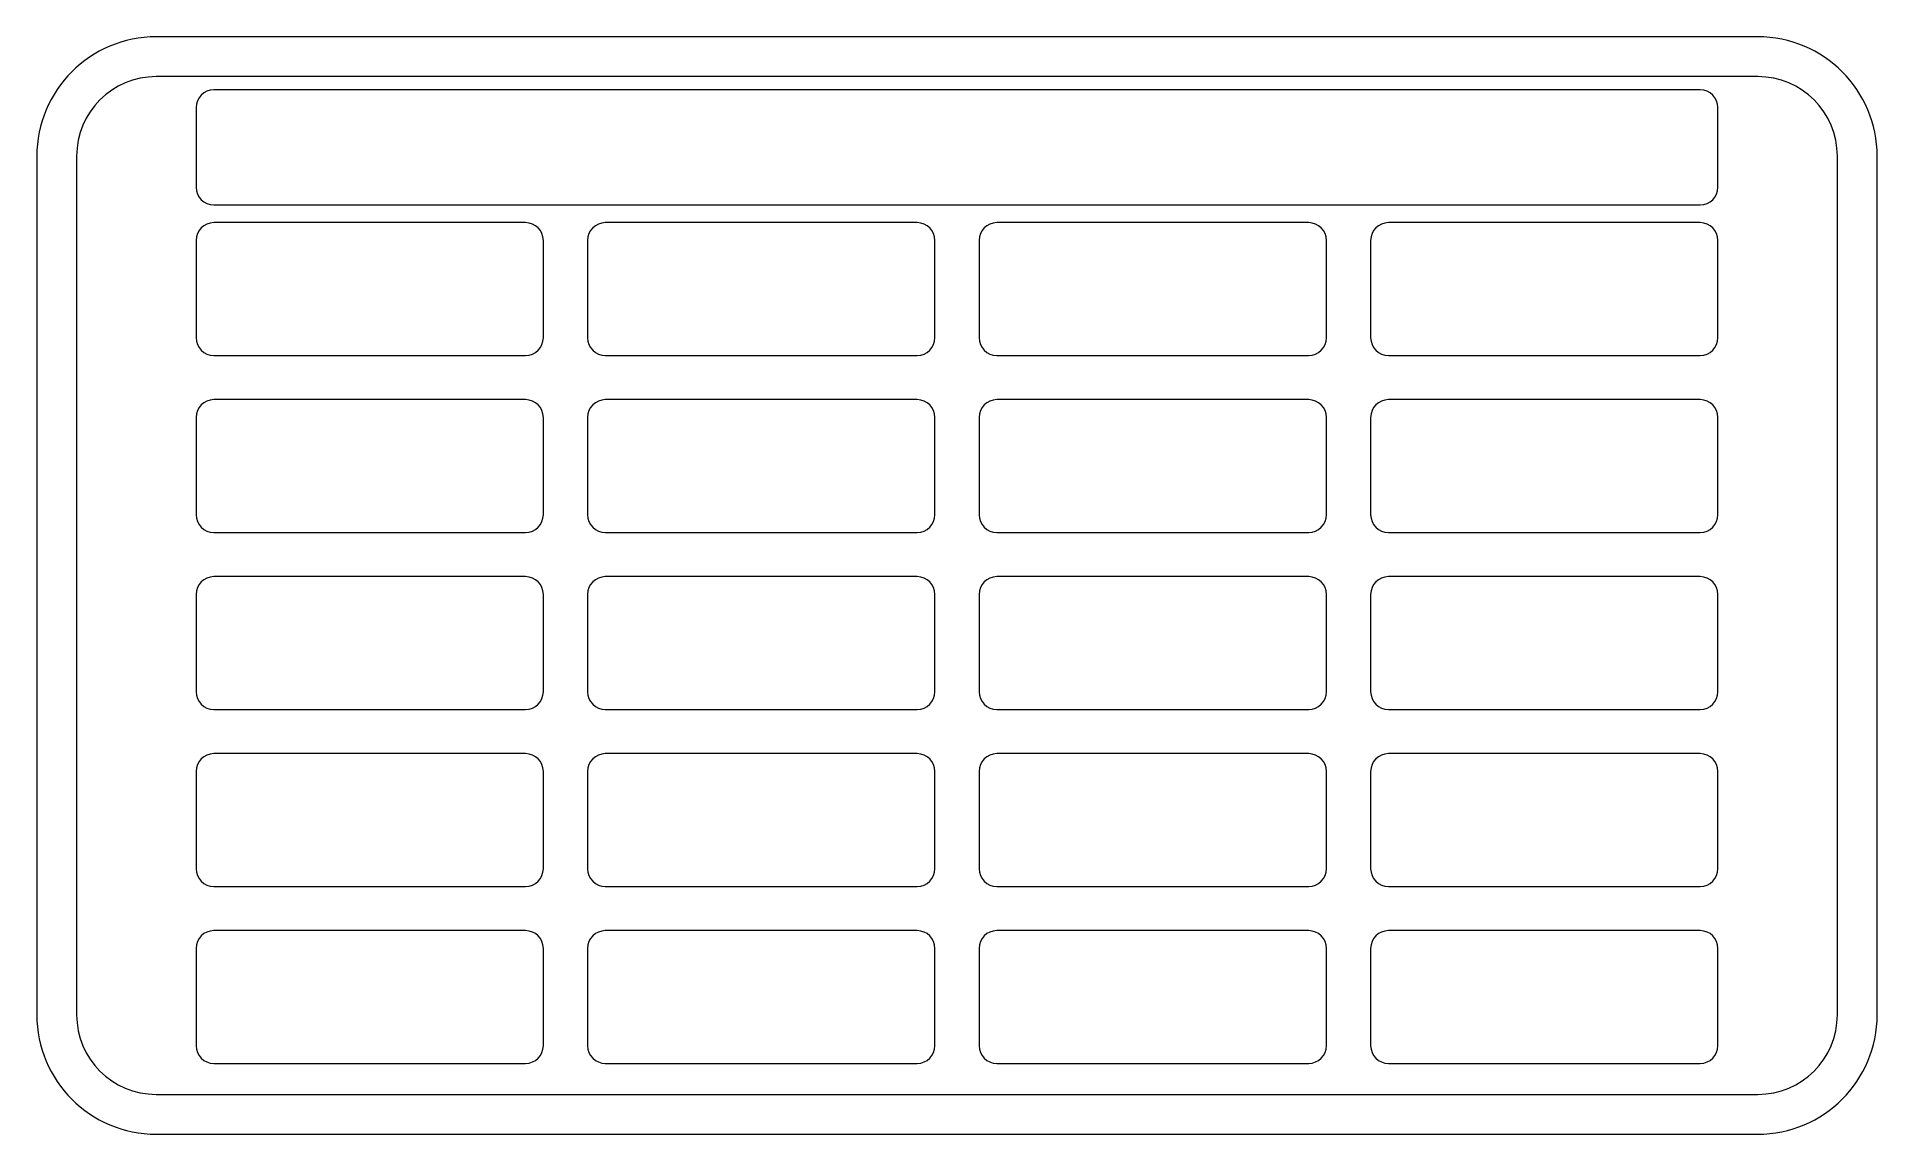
# Model space of a CAD drawing. Header units: millimetres. Extents: x -104 to 104, y -62 to 62.
import ezdxf

# ---------------------------------------------------------------- set-up
doc = ezdxf.new("R2010")
doc.units = ezdxf.units.MM

msp = doc.modelspace()

# ---------------------------------------------------------------- linework, layer by layer
at = {"color": 7, "linetype": 'Continuous', "lineweight": 15}
for p, q in [((90.5, 62), (-90.5, 62)), ((90.5, 57.5), (-90.5, 57.5)), ((84, 56), (-84, 56)), ((-86, 54), (-86, 45)), ((86, 45), (86, 54)), ((-104, 48.5), (-104, -48.5)), ((-99.5, 48.5), (-99.5, -48.5)), ((99.5, -48.5), (99.5, 48.5)), ((104, -48.5), (104, 48.5)), ((-84, 43), (84, 43)), ((-48.75, 41), (-84, 41)), ((-4.5, 41), (-39.75, 41)), ((39.75, 41), (4.5, 41)), ((84, 41), (48.75, 41)), ((-86, 39), (-86, 28)), ((-46.75, 28), (-46.75, 39)), ((-41.75, 39), (-41.75, 28)), ((-2.5, 28), (-2.5, 39)), ((2.5, 39), (2.5, 28)), ((41.75, 28), (41.75, 39)), ((46.75, 39), (46.75, 28)), ((86, 28), (86, 39)), ((-84, 26), (-48.75, 26)), ((-39.75, 26), (-4.5, 26)), ((4.5, 26), (39.75, 26)), ((48.75, 26), (84, 26)), ((-48.75, 21), (-84, 21)), ((-4.5, 21), (-39.75, 21)), ((39.75, 21), (4.5, 21)), ((84, 21), (48.75, 21)), ((-86, 19), (-86, 8)), ((-46.75, 8), (-46.75, 19)), ((-41.75, 19), (-41.75, 8)), ((-2.5, 8), (-2.5, 19)), ((2.5, 19), (2.5, 8)), ((41.75, 8), (41.75, 19)), ((46.75, 19), (46.75, 8)), ((86, 8), (86, 19)), ((-84, 6), (-48.75, 6)), ((-39.75, 6), (-4.5, 6)), ((4.5, 6), (39.75, 6)), ((48.75, 6), (84, 6)), ((-48.75, 1), (-84, 1)), ((-4.5, 1), (-39.75, 1)), ((39.75, 1), (4.5, 1)), ((84, 1), (48.75, 1)), ((-86, -1), (-86, -12)), ((-46.75, -12), (-46.75, -1)), ((-41.75, -1), (-41.75, -12)), ((-2.5, -12), (-2.5, -1)), ((2.5, -1), (2.5, -12)), ((41.75, -12), (41.75, -1)), ((46.75, -1), (46.75, -12)), ((86, -12), (86, -1)), ((-84, -14), (-48.75, -14)), ((-39.75, -14), (-4.5, -14)), ((4.5, -14), (39.75, -14)), ((48.75, -14), (84, -14)), ((-48.75, -19), (-84, -19)), ((-4.5, -19), (-39.75, -19)), ((39.75, -19), (4.5, -19)), ((84, -19), (48.75, -19)), ((-86, -21), (-86, -32)), ((-46.75, -32), (-46.75, -21)), ((-41.75, -21), (-41.75, -32)), ((-2.5, -32), (-2.5, -21)), ((2.5, -21), (2.5, -32)), ((41.75, -32), (41.75, -21)), ((46.75, -21), (46.75, -32)), ((86, -32), (86, -21)), ((-84, -34), (-48.75, -34)), ((-39.75, -34), (-4.5, -34)), ((4.5, -34), (39.75, -34)), ((48.75, -34), (84, -34)), ((-48.75, -39), (-84, -39)), ((-4.5, -39), (-39.75, -39)), ((39.75, -39), (4.5, -39)), ((84, -39), (48.75, -39)), ((-86, -41), (-86, -52)), ((-46.75, -52), (-46.75, -41)), ((-41.75, -41), (-41.75, -52)), ((-2.5, -52), (-2.5, -41)), ((2.5, -41), (2.5, -52)), ((41.75, -52), (41.75, -41)), ((46.75, -41), (46.75, -52)), ((86, -52), (86, -41)), ((-84, -54), (-48.75, -54)), ((-39.75, -54), (-4.5, -54)), ((4.5, -54), (39.75, -54)), ((48.75, -54), (84, -54)), ((-90.5, -57.5), (90.5, -57.5)), ((-90.5, -62), (90.5, -62))]:
    msp.add_line(p, q, dxfattribs=at)
for centre, radius, start, end in [((-90.5, 48.5), 13.5, 90, 180), ((90.5, 48.5), 13.5, 0, 90), ((-90.5, 48.5), 9, 90, 180), ((90.5, 48.5), 9, 0, 90), ((-84, 54), 2, 90, 180), ((84, 54), 2, 0, 90), ((-84, 45), 2, 180, 270), ((84, 45), 2, 270, 0), ((-84, 39), 2, 90, 180), ((-48.75, 39), 2, 0, 90), ((-39.75, 39), 2, 90, 180), ((-4.5, 39), 2, 0, 90), ((4.5, 39), 2, 90, 180), ((39.75, 39), 2, 0, 90), ((48.75, 39), 2, 90, 180), ((84, 39), 2, 0, 90), ((-84, 28), 2, 180, 270), ((-48.75, 28), 2, 270, 0), ((-39.75, 28), 2, 180, 270), ((-4.5, 28), 2, 270, 0), ((4.5, 28), 2, 180, 270), ((39.75, 28), 2, 270, 0), ((48.75, 28), 2, 180, 270), ((84, 28), 2, 270, 0), ((-84, 19), 2, 90, 180), ((-48.75, 19), 2, 0, 90), ((-39.75, 19), 2, 90, 180), ((-4.5, 19), 2, 0, 90), ((4.5, 19), 2, 90, 180), ((39.75, 19), 2, 0, 90), ((48.75, 19), 2, 90, 180), ((84, 19), 2, 0, 90), ((-84, 8), 2, 180, 270), ((-48.75, 8), 2, 270, 0), ((-39.75, 8), 2, 180, 270), ((-4.5, 8), 2, 270, 0), ((4.5, 8), 2, 180, 270), ((39.75, 8), 2, 270, 0), ((48.75, 8), 2, 180, 270), ((84, 8), 2, 270, 0), ((-84, -1), 2, 90, 180), ((-48.75, -1), 2, 0, 90), ((-39.75, -1), 2, 90, 180), ((-4.5, -1), 2, 0, 90), ((4.5, -1), 2, 90, 180), ((39.75, -1), 2, 0, 90), ((48.75, -1), 2, 90, 180), ((84, -1), 2, 0, 90), ((-84, -12), 2, 180, 270), ((-48.75, -12), 2, 270, 0), ((-39.75, -12), 2, 180, 270), ((-4.5, -12), 2, 270, 0), ((4.5, -12), 2, 180, 270), ((39.75, -12), 2, 270, 0), ((48.75, -12), 2, 180, 270), ((84, -12), 2, 270, 0), ((-84, -21), 2, 90, 180), ((-48.75, -21), 2, 0, 90), ((-39.75, -21), 2, 90, 180), ((-4.5, -21), 2, 0, 90), ((4.5, -21), 2, 90, 180), ((39.75, -21), 2, 0, 90), ((48.75, -21), 2, 90, 180), ((84, -21), 2, 0, 90), ((-84, -32), 2, 180, 270), ((-48.75, -32), 2, 270, 0), ((-39.75, -32), 2, 180, 270), ((-4.5, -32), 2, 270, 0), ((4.5, -32), 2, 180, 270), ((39.75, -32), 2, 270, 0), ((48.75, -32), 2, 180, 270), ((84, -32), 2, 270, 0), ((-84, -41), 2, 90, 180), ((-48.75, -41), 2, 0, 90), ((-39.75, -41), 2, 90, 180), ((-4.5, -41), 2, 0, 90), ((4.5, -41), 2, 90, 180), ((39.75, -41), 2, 0, 90), ((48.75, -41), 2, 90, 180), ((84, -41), 2, 0, 90), ((-90.5, -48.5), 13.5, 180, 270), ((-90.5, -48.5), 9, 180, 270), ((90.5, -48.5), 9, 270, 0), ((90.5, -48.5), 13.5, 270, 0), ((-84, -52), 2, 180, 270), ((-48.75, -52), 2, 270, 0), ((-39.75, -52), 2, 180, 270), ((-4.5, -52), 2, 270, 0), ((4.5, -52), 2, 180, 270), ((39.75, -52), 2, 270, 0), ((48.75, -52), 2, 180, 270), ((84, -52), 2, 270, 0)]:
    msp.add_arc(centre, radius, start, end, dxfattribs=at)

doc.saveas('drawing.dxf')
